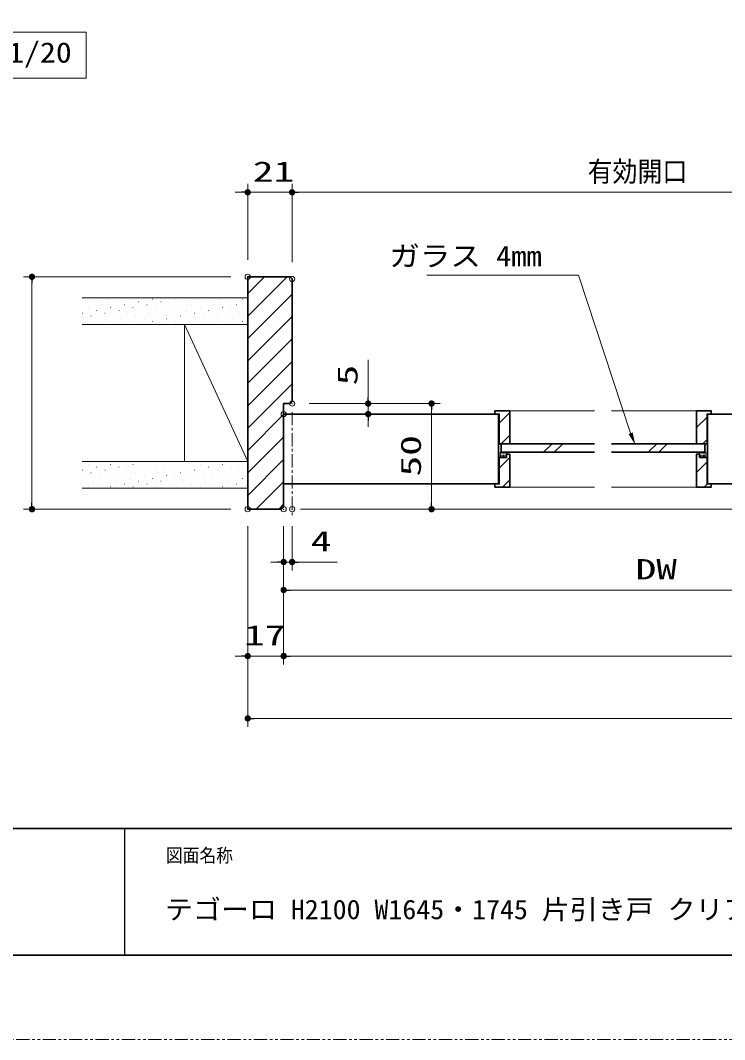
# Model space of a CAD drawing. Units: millimetres, scale not verified. Extents: x -1306 to 1306, y -607 to 607.
# Drawn here: x -942.3 to -609, y -594 to -111.5 of the extents above; entities that cross this region are included whole.
import ezdxf
from ezdxf.enums import TextEntityAlignment as Align

# ---------------------------------------------------------------- set-up
doc = ezdxf.new("R2010")
doc.units = ezdxf.units.MM
doc.header["$LTSCALE"] = 5
doc.header["$PDMODE"] = 32
doc.header["$PDSIZE"] = 2.5
for name, pattern in [('USER1', [0.375, 0.25, -0.125]), ('USER2', [2, 1.25, -0.25, 0.25, -0.25]), ('USER3', [2.5, 1.25, -0.25, 0.25, -0.25, 0.25, -0.25])]:
    doc.linetypes.add(name, pattern=pattern)
for name, color, linetype, lineweight in [('0-1_線(白)', 7, 'Continuous', 30), ('0-2_ハッチング', 6, 'Continuous', 9), ('0-3_線(黄)', 2, 'Continuous', 15), ('0-4_寸法線', 3, 'Continuous', 13), ('0-5_0', 3, 'Continuous', 25), ('0-6_DEFPOINTS', 7, 'Continuous', 5), ('0-7_線(水)', 4, 'Continuous', 9), ('0-8_点線(水)', 6, 'USER1', 9), ('0-A_中心線', 3, 'USER2', 9), ('0-C_陰線', 4, 'USER3', 9), ('0-D_図面枠', 7, 'Continuous', 35)]:
    doc.layers.add(name, color=color, linetype=linetype, lineweight=lineweight)
doc.styles.add('ＭＳ ゴシック', font='')
doc.styles.get('ＭＳ ゴシック').set_extended_font_data('MS Gothic')

# ---------------------------------------------------------------- blocks, each defined once
blk = doc.blocks.new('_DOT')
at = {"layer": '0-5_0'}
blk.add_line((-2.5, 0), (-5, 0), dxfattribs=at)
for points in [[(0, 0), (-2.5, 0), (-2.48, 0.313)], [(0, 0), (-2.48, -0.313), (-2.5, 0)], [(0, 0), (-2.48, 0.313), (-2.421, 0.622)], [(0, 0), (-2.421, -0.622), (-2.48, -0.313)], [(0, 0), (-2.421, 0.622), (-2.324, 0.92)], [(0, 0), (-2.324, -0.92), (-2.421, -0.622)], [(0, 0), (-2.324, 0.92), (-2.191, 1.204)], [(0, 0), (-2.191, -1.204), (-2.324, -0.92)], [(0, 0), (-2.191, 1.204), (-2.023, 1.469)], [(0, 0), (-2.023, -1.469), (-2.191, -1.204)], [(0, 0), (-2.023, 1.469), (-1.822, 1.711)], [(0, 0), (-1.822, -1.711), (-2.023, -1.469)], [(0, 0), (-1.822, 1.711), (-1.594, 1.926)], [(0, 0), (-1.594, -1.926), (-1.822, -1.711)], [(0, 0), (-1.594, 1.926), (-1.34, 2.111)], [(0, 0), (-1.34, -2.111), (-1.594, -1.926)], [(0, 0), (-1.34, 2.111), (-1.064, 2.262)], [(0, 0), (-1.064, -2.262), (-1.34, -2.111)], [(0, 0), (-1.064, 2.262), (-0.773, 2.378)], [(0, 0), (-0.773, -2.378), (-1.064, -2.262)], [(0, 0), (-0.773, 2.378), (-0.468, 2.456)], [(0, 0), (-0.468, -2.456), (-0.773, -2.378)], [(0, 0), (-0.468, 2.456), (-0.157, 2.495)], [(0, 0), (-0.157, -2.495), (-0.468, -2.456)], [(0, 0), (-0.157, 2.495), (0.157, 2.495)], [(0, 0), (0.157, -2.495), (-0.157, -2.495)], [(0, 0), (0.157, 2.495), (0.468, 2.456)], [(0, 0), (0.468, 2.456), (0.773, 2.378)], [(0, 0), (0.773, 2.378), (1.064, 2.262)], [(0, 0), (1.064, 2.262), (1.34, 2.111)], [(0, 0), (1.34, 2.111), (1.594, 1.926)], [(0, 0), (1.594, 1.926), (1.822, 1.711)], [(0, 0), (1.822, 1.711), (2.023, 1.469)], [(0, 0), (2.023, 1.469), (2.191, 1.204)], [(0, 0), (2.191, 1.204), (2.324, 0.92)], [(0, 0), (2.324, 0.92), (2.421, 0.622)], [(0, 0), (2.421, 0.622), (2.48, 0.313)], [(0, 0), (2.48, 0.313), (2.5, 0)], [(0, 0), (0.468, -2.456), (0.157, -2.495)], [(0, 0), (0.773, -2.378), (0.468, -2.456)], [(0, 0), (1.064, -2.262), (0.773, -2.378)], [(0, 0), (1.34, -2.111), (1.064, -2.262)], [(0, 0), (1.594, -1.926), (1.34, -2.111)], [(0, 0), (1.822, -1.711), (1.594, -1.926)], [(0, 0), (2.023, -1.469), (1.822, -1.711)], [(0, 0), (2.191, -1.204), (2.023, -1.469)], [(0, 0), (2.324, -0.92), (2.191, -1.204)], [(0, 0), (2.421, -0.622), (2.324, -0.92)], [(0, 0), (2.48, -0.313), (2.421, -0.622)], [(0, 0), (2.5, 0), (2.48, -0.313)]]:
    blk.add_solid(points, dxfattribs=at)

msp = doc.modelspace()

# ---------------------------------------------------------------- linework, layer by layer
at = {"layer": '0-1_線(白)'}
for p, q in [((-834.658, -232.926), (-814.658, -232.926)), ((-814.658, -232.926), (-813.658, -233.926)), ((-813.658, -291.926), (-813.658, -233.926)), ((-813.658, -291.926), (-814.658, -292.926)), ((-817.658, -297.926), (-715.658, -297.926)), ((-715.908, -330.926), (-715.908, -297.926)), ((-617.038, -330.926), (-617.038, -297.926)), ((-662.473, -311.926), (-618.288, -311.926)), ((-670.473, -315.926), (-714.658, -315.926)), ((-712.158, -316.926), (-712.158, -318.426)), ((-712.158, -316.926), (-712.158, -318.426)), ((-712.158, -316.926), (-712.158, -318.426)), ((-620.788, -316.926), (-620.788, -318.426)), ((-620.788, -316.926), (-620.788, -318.426)), ((-620.788, -316.926), (-620.788, -318.426)), ((-715.658, -330.926), (-817.658, -330.926)), ((-817.658, -341.926), (-818.658, -342.926))]:
    msp.add_line(p, q, dxfattribs=at)
for points in [[(-834.658, -232.926), (-834.658, -342.926), (-818.658, -342.926)], [(-817.658, -341.926), (-817.658, -292.926), (-814.658, -292.926)], [(-617.288, -297.926), (-462.181, -297.926), (-462.181, -330.926), (-617.288, -330.926)], [(-714.658, -315.926), (-714.658, -311.926), (-670.473, -311.926)], [(-618.288, -311.926), (-618.288, -315.926), (-662.473, -315.926)], [(-717.658, -330.926), (-717.658, -332.426), (-710.658, -332.426), (-710.658, -316.926), (-712.158, -316.926)], [(-712.158, -316.926), (-712.158, -318.426), (-715.658, -318.426)], [(-712.158, -316.926), (-712.158, -318.426), (-715.158, -318.426)], [(-615.288, -330.926), (-615.288, -332.426), (-622.288, -332.426), (-622.288, -316.926), (-620.788, -316.926)], [(-620.788, -316.926), (-620.788, -318.426), (-617.288, -318.426)], [(-620.788, -316.926), (-620.788, -318.426), (-617.788, -318.426)], [(-715.658, -318.426), (-715.658, -330.926), (-717.658, -330.926)], [(-617.288, -318.426), (-617.288, -330.926), (-615.288, -330.926)]]:
    msp.add_lwpolyline(points, dxfattribs=at)
for points in [[(-717.658, -297.926), (-717.658, -296.426), (-710.658, -296.426), (-710.658, -311.926), (-715.658, -311.926), (-715.658, -297.926)], [(-615.288, -297.926), (-615.288, -296.426), (-622.288, -296.426), (-622.288, -311.926), (-617.288, -311.926), (-617.288, -297.926)]]:
    msp.add_lwpolyline(points, close=True, dxfattribs=at)
at = {"layer": '0-2_ハッチング'}
for p, q in [((-834.658, -240.907), (-826.677, -232.926)), ((-834.658, -251.514), (-816.071, -232.926)), ((-834.658, -262.12), (-813.658, -241.12)), ((-911.514, -243.517), (-911.464, -243.517)), ((-907.537, -244.843), (-907.487, -244.843)), ((-900.907, -243.517), (-900.857, -243.517)), ((-896.93, -244.843), (-896.88, -244.843)), ((-890.301, -243.517), (-890.251, -243.517)), ((-886.323, -244.843), (-886.273, -244.843)), ((-879.694, -243.517), (-879.644, -243.517)), ((-875.717, -244.843), (-875.667, -244.843)), ((-869.088, -243.517), (-869.038, -243.517)), ((-865.11, -244.843), (-865.06, -244.843)), ((-858.481, -243.517), (-858.431, -243.517)), ((-854.504, -244.843), (-854.454, -244.843)), ((-847.874, -243.517), (-847.824, -243.517)), ((-843.897, -244.843), (-843.847, -244.843)), ((-837.268, -243.517), (-837.218, -243.517)), ((-912.84, -250.146), (-912.79, -250.146)), ((-910.188, -247.494), (-910.138, -247.494)), ((-906.211, -248.82), (-906.161, -248.82)), ((-903.559, -246.168), (-903.509, -246.168)), ((-902.233, -250.146), (-902.183, -250.146)), ((-899.582, -247.494), (-899.532, -247.494)), ((-895.604, -248.82), (-895.554, -248.82)), ((-892.952, -246.168), (-892.902, -246.168)), ((-891.627, -250.146), (-891.577, -250.146)), ((-888.975, -247.494), (-888.925, -247.494)), ((-884.998, -248.82), (-884.948, -248.82)), ((-882.346, -246.168), (-882.296, -246.168)), ((-881.02, -250.146), (-880.97, -250.146)), ((-878.368, -247.494), (-878.318, -247.494)), ((-874.391, -248.82), (-874.341, -248.82)), ((-871.739, -246.168), (-871.689, -246.168)), ((-870.413, -250.146), (-870.363, -250.146)), ((-867.762, -247.494), (-867.712, -247.494)), ((-863.784, -248.82), (-863.734, -248.82)), ((-861.133, -246.168), (-861.083, -246.168)), ((-859.807, -250.146), (-859.757, -250.146)), ((-857.155, -247.494), (-857.105, -247.494)), ((-853.178, -248.82), (-853.128, -248.82)), ((-850.526, -246.168), (-850.476, -246.168)), ((-849.2, -250.146), (-849.15, -250.146)), ((-846.549, -247.494), (-846.499, -247.494)), ((-842.571, -248.82), (-842.521, -248.82)), ((-839.919, -246.168), (-839.869, -246.168)), ((-838.594, -250.146), (-838.544, -250.146)), ((-835.942, -247.494), (-835.892, -247.494)), ((-911.514, -254.123), (-911.464, -254.123)), ((-908.862, -251.472), (-908.812, -251.472)), ((-904.885, -252.798), (-904.835, -252.798)), ((-900.907, -254.123), (-900.857, -254.123)), ((-898.256, -251.472), (-898.206, -251.472)), ((-894.278, -252.798), (-894.228, -252.798)), ((-890.301, -254.123), (-890.251, -254.123)), ((-887.649, -251.472), (-887.599, -251.472)), ((-883.672, -252.798), (-883.622, -252.798)), ((-879.694, -254.123), (-879.644, -254.123)), ((-877.043, -251.472), (-876.993, -251.472)), ((-873.065, -252.798), (-873.015, -252.798)), ((-869.088, -254.123), (-869.038, -254.123)), ((-866.436, -251.472), (-866.386, -251.472)), ((-862.458, -252.798), (-862.408, -252.798)), ((-858.481, -254.123), (-858.431, -254.123)), ((-855.829, -251.472), (-855.779, -251.472)), ((-851.852, -252.798), (-851.802, -252.798)), ((-847.874, -254.123), (-847.824, -254.123)), ((-845.223, -251.472), (-845.173, -251.472)), ((-841.245, -252.798), (-841.195, -252.798)), ((-837.268, -254.123), (-837.218, -254.123)), ((-834.658, -272.727), (-813.658, -251.727)), ((-834.658, -283.333), (-813.658, -262.333)), ((-834.658, -293.94), (-813.658, -272.94)), ((-834.658, -304.547), (-813.658, -283.547)), ((-834.658, -315.153), (-817.658, -298.153)), ((-715.658, -302.219), (-710.658, -297.219)), ((-615.905, -297.926), (-615.288, -297.309)), ((-622.288, -304.309), (-617.288, -299.309)), ((-834.658, -325.76), (-817.658, -308.76)), ((-714.758, -311.926), (-710.658, -307.826)), ((-619.299, -311.926), (-617.288, -309.916)), ((-910.188, -321.74), (-910.138, -321.74)), ((-906.211, -323.066), (-906.161, -323.066)), ((-899.582, -321.74), (-899.532, -321.74)), ((-895.604, -323.066), (-895.554, -323.066)), ((-888.975, -321.74), (-888.925, -321.74)), ((-884.998, -323.066), (-884.948, -323.066)), ((-878.368, -321.74), (-878.318, -321.74)), ((-874.391, -323.066), (-874.341, -323.066)), ((-867.762, -321.74), (-867.712, -321.74)), ((-863.784, -323.066), (-863.734, -323.066)), ((-857.155, -321.74), (-857.105, -321.74)), ((-853.178, -323.066), (-853.128, -323.066)), ((-846.549, -321.74), (-846.499, -321.74)), ((-842.571, -323.066), (-842.521, -323.066)), ((-835.942, -321.74), (-835.892, -321.74)), ((-834.658, -336.366), (-817.658, -319.366)), ((-715.658, -323.432), (-710.658, -318.432)), ((-622.288, -325.522), (-617.288, -320.522)), ((-912.84, -324.392), (-912.79, -324.392)), ((-908.862, -325.718), (-908.812, -325.718)), ((-904.885, -327.044), (-904.835, -327.044)), ((-902.233, -324.392), (-902.183, -324.392)), ((-898.256, -325.718), (-898.206, -325.718)), ((-894.278, -327.044), (-894.228, -327.044)), ((-891.627, -324.392), (-891.577, -324.392)), ((-887.649, -325.718), (-887.599, -325.718)), ((-883.672, -327.044), (-883.622, -327.044)), ((-881.02, -324.392), (-880.97, -324.392)), ((-877.043, -325.718), (-876.993, -325.718)), ((-873.065, -327.044), (-873.015, -327.044)), ((-870.413, -324.392), (-870.363, -324.392)), ((-866.436, -325.718), (-866.386, -325.718)), ((-862.458, -327.044), (-862.408, -327.044)), ((-859.807, -324.392), (-859.757, -324.392)), ((-855.829, -325.718), (-855.779, -325.718)), ((-851.852, -327.044), (-851.802, -327.044)), ((-849.2, -324.392), (-849.15, -324.392)), ((-845.223, -325.718), (-845.173, -325.718)), ((-841.245, -327.044), (-841.195, -327.044)), ((-838.594, -324.392), (-838.544, -324.392)), ((-911.514, -328.37), (-911.464, -328.37)), ((-910.188, -332.347), (-910.138, -332.347)), ((-907.537, -329.695), (-907.487, -329.695)), ((-903.559, -331.021), (-903.509, -331.021)), ((-900.907, -328.37), (-900.857, -328.37)), ((-899.582, -332.347), (-899.532, -332.347)), ((-896.93, -329.695), (-896.88, -329.695)), ((-892.952, -331.021), (-892.902, -331.021)), ((-890.301, -328.37), (-890.251, -328.37)), ((-888.975, -332.347), (-888.925, -332.347)), ((-886.323, -329.695), (-886.273, -329.695)), ((-882.346, -331.021), (-882.296, -331.021)), ((-879.694, -328.37), (-879.644, -328.37)), ((-878.368, -332.347), (-878.318, -332.347)), ((-875.717, -329.695), (-875.667, -329.695)), ((-871.739, -331.021), (-871.689, -331.021)), ((-869.088, -328.37), (-869.038, -328.37)), ((-867.762, -332.347), (-867.712, -332.347)), ((-865.11, -329.695), (-865.06, -329.695)), ((-861.133, -331.021), (-861.083, -331.021)), ((-858.481, -328.37), (-858.431, -328.37)), ((-857.155, -332.347), (-857.105, -332.347)), ((-854.504, -329.695), (-854.454, -329.695)), ((-850.526, -331.021), (-850.476, -331.021)), ((-847.874, -328.37), (-847.824, -328.37)), ((-846.549, -332.347), (-846.499, -332.347)), ((-843.897, -329.695), (-843.847, -329.695)), ((-839.919, -331.021), (-839.869, -331.021)), ((-837.268, -328.37), (-837.218, -328.37)), ((-835.942, -332.347), (-835.892, -332.347)), ((-830.611, -342.926), (-817.658, -329.973)), ((-714.045, -332.426), (-710.658, -329.039)), ((-618.586, -332.426), (-617.086, -330.926)), ((-820.005, -342.926), (-817.658, -340.58))]:
    msp.add_line(p, q, dxfattribs=at)
at = {"layer": '0-3_線(黄)'}
for p, q in [((-834.658, -242.926), (-913.016, -242.926)), ((-834.658, -255.426), (-913.016, -255.426)), ((-864.658, -255.426), (-864.658, -320.426)), ((-864.658, -255.426), (-834.658, -320.426)), ((-834.658, -320.426), (-913.016, -320.426)), ((-834.658, -332.926), (-913.016, -332.926))]:
    msp.add_line(p, q, dxfattribs=at)
msp.add_lwpolyline([(-1007.715, -117.05), (-911.1, -117.05), (-911.1, -138.884), (-1007.715, -138.884)], close=True, dxfattribs=at)
at = {"layer": '0-4_寸法線'}
for p, q in [((-837.658, -192.926), (-840.658, -192.926)), ((-834.658, -224.926), (-834.658, -188.926)), ((-834.658, -192.926), (-813.658, -192.926)), ((-813.658, -225.926), (-813.658, -188.926)), ((-813.658, -225.926), (-813.658, -188.926)), ((-810.658, -192.926), (-807.658, -192.926)), ((-810.658, -192.926), (-492.181, -192.926)), ((-842.658, -232.926), (-940.778, -232.926)), ((-936.778, -235.926), (-936.778, -339.926)), ((-777.658, -289.926), (-777.658, -272.259)), ((-805.658, -292.926), (-743.658, -292.926)), ((-805.658, -292.926), (-773.658, -292.926)), ((-777.658, -297.926), (-777.658, -292.926)), ((-809.658, -297.926), (-773.658, -297.926)), ((-747.658, -295.926), (-747.658, -339.926)), ((-777.658, -300.926), (-777.658, -303.926)), ((-842.658, -342.926), (-940.778, -342.926)), ((-809.658, -342.926), (-743.658, -342.926)), ((-809.658, -342.926), (-525.181, -342.926)), ((-834.658, -350.926), (-834.658, -416.454)), ((-834.658, -350.926), (-834.658, -445.961)), ((-817.658, -350.926), (-817.658, -416.454)), ((-817.658, -350.926), (-817.658, -385.19)), ((-817.658, -350.926), (-817.658, -416.454)), ((-817.658, -350.926), (-817.658, -371.926)), ((-813.658, -350.926), (-813.658, -371.926)), ((-820.658, -367.926), (-823.658, -367.926)), ((-817.658, -367.926), (-813.658, -367.926)), ((-810.658, -367.926), (-792.277, -367.926)), ((-814.658, -381.19), (-465.181, -381.19)), ((-837.658, -412.454), (-840.658, -412.454)), ((-834.658, -412.454), (-817.658, -412.454)), ((-814.658, -412.454), (-811.658, -412.454)), ((-814.658, -412.454), (-174.236, -412.454)), ((-831.658, -441.961), (-153.236, -441.961))]:
    msp.add_line(p, q, dxfattribs=at)
msp.add_lwpolyline([(-749.871, -232.184), (-678.035, -232.184), (-653.466, -306.984)], dxfattribs=at)
msp.add_solid([(-651.196, -312.538), (-654.43, -307.378), (-652.501, -306.589)], dxfattribs=at)
at = {"layer": '0-5_0', "color": 7}
msp.add_line((-892.964, -494), (-892.964, -554), dxfattribs=at)
msp.add_line((-892.964, -494), (-892.964, -554), dxfattribs=at)
at = {"layer": '0-6_DEFPOINTS'}
for p in [(-813.658, -192.926), (-834.658, -232.926), (-834.658, -232.926), (-813.658, -233.926), (-813.658, -292.926), (-817.658, -297.926), (-777.658, -297.926), (-936.778, -342.926), (-834.658, -342.926), (-834.658, -342.926), (-817.658, -342.926), (-817.658, -342.926), (-813.658, -342.926), (-747.658, -342.926), (-813.658, -367.926), (-817.658, -412.454)]:
    msp.add_point(p, dxfattribs=at)
at = {"layer": '0-7_線(水)'}
for p, q in [((-710.658, -296.426), (-670.473, -296.426)), ((-662.473, -296.426), (-622.288, -296.426)), ((-694.601, -315.926), (-690.601, -311.926)), ((-689.601, -315.926), (-685.601, -311.926)), ((-645.076, -315.926), (-641.076, -311.926)), ((-640.076, -315.926), (-636.076, -311.926)), ((-715.158, -318.426), (-715.158, -315.926)), ((-714.658, -315.926), (-715.158, -315.926)), ((-712.158, -316.926), (-712.158, -315.926)), ((-620.788, -316.926), (-620.788, -315.926)), ((-618.288, -315.926), (-617.788, -315.926)), ((-617.788, -318.426), (-617.788, -315.926)), ((-710.658, -332.426), (-670.473, -332.426)), ((-662.473, -332.426), (-622.288, -332.426))]:
    msp.add_line(p, q, dxfattribs=at)
at = {"layer": '0-8_点線(水)'}
for p, q in [((-714.887, -318.426), (-714.887, -315.926)), ((-714.262, -318.426), (-714.262, -315.926)), ((-713.637, -318.426), (-713.637, -315.926)), ((-713.012, -318.426), (-713.012, -315.926)), ((-712.387, -318.426), (-712.387, -315.926)), ((-620.276, -318.426), (-620.276, -315.926)), ((-619.651, -318.426), (-619.651, -315.926)), ((-619.026, -318.426), (-619.026, -315.926)), ((-618.401, -318.426), (-618.401, -315.926))]:
    msp.add_line(p, q, dxfattribs=at)
at = {"layer": '0-A_中心線'}
msp.add_line((-813.658, -296.926), (-813.658, -346.927), dxfattribs=at)
at = {"layer": '0-C_陰線'}
msp.add_line((387.036, -594), (-1292.964, -594), dxfattribs=at)
at = {"layer": '0-D_図面枠'}
msp.add_line((-1252.964, -494), (347.036, -494), dxfattribs=at)
msp.add_lwpolyline([(-1252.964, -554), (347.036, -554), (347.036, 554), (-1252.964, 554)], close=True, dxfattribs=at)

# ---------------------------------------------------------------- block references
at = {"layer": '0-4_寸法線', "xscale": 0.6, "yscale": 0.6}
for p in [(-834.658, -192.926), (-817.658, -367.926), (-834.658, -412.454)]:
    msp.add_blockref('_DOT', p, dxfattribs=at)
for p, rotation in [((-813.658, -192.926), 180), ((-813.658, -192.926), 180), ((-936.778, -232.926), 90), ((-777.658, -292.926), 270), ((-747.658, -292.926), 90), ((-777.658, -297.926), 90), ((-936.778, -342.926), 270), ((-747.658, -342.926), 270), ((-813.658, -367.926), 180), ((-817.658, -381.19), 180), ((-817.658, -412.454), 180), ((-817.658, -412.454), 180), ((-834.658, -441.961), 180)]:
    msp.add_blockref('_DOT', p, dxfattribs=dict(at, rotation=rotation))

# ---------------------------------------------------------------- texts
at = {"layer": '0-3_線(黄)', "style": 'ＭＳ ゴシック', "width": 1.15}
msp.add_text('正面図 1/20', height=9.621, dxfattribs=at).set_placement((-1000.862, -134.428), align=Align.BOTTOM_LEFT)
at = {"layer": '0-4_寸法線', "style": 'ＭＳ ゴシック'}
for s, height, width, p in [('21', 9.604, 1.5, (-832.253, -190.776)), ('有効開口', 9.604, 0.9, (-673.783, -190.776)), ('ガラス 4mm', 9.621, 1.1, (-767.625, -230.791)), ('4', 9.604, 1.5, (-804.849, -365.776)), ('DW', 9.604, 1.5, (-651.11, -379.041)), ('17', 9.604, 1.5, (-836.396, -410.305))]:
    msp.add_text(s, height=height, dxfattribs=dict(at, width=width)).set_placement(p, align=Align.BOTTOM_LEFT)
at = {"layer": '0-4_寸法線', "style": 'ＭＳ ゴシック', "width": 1.5}
for s, p in [('5', (-779.808, -284.355)), ('50', (-749.808, -327.45))]:
    msp.add_text(s, height=9.604, rotation=90, dxfattribs=at).set_placement(p, align=Align.BOTTOM_LEFT)
at = {"layer": '0-D_図面枠', "style": 'ＭＳ ゴシック'}
for s, height, width, p in [('図面名称', 6.452, 0.9, (-873.367, -511.963)), ('テゴーロ H2100 W1645・1745 片引き戸 クリアガラス 標準レール 図面', 9.236, 1.05, (-873.76, -539.776))]:
    msp.add_text(s, height=height, dxfattribs=dict(at, width=width)).set_placement(p, align=Align.BOTTOM_LEFT)

doc.saveas('drawing.dxf')
